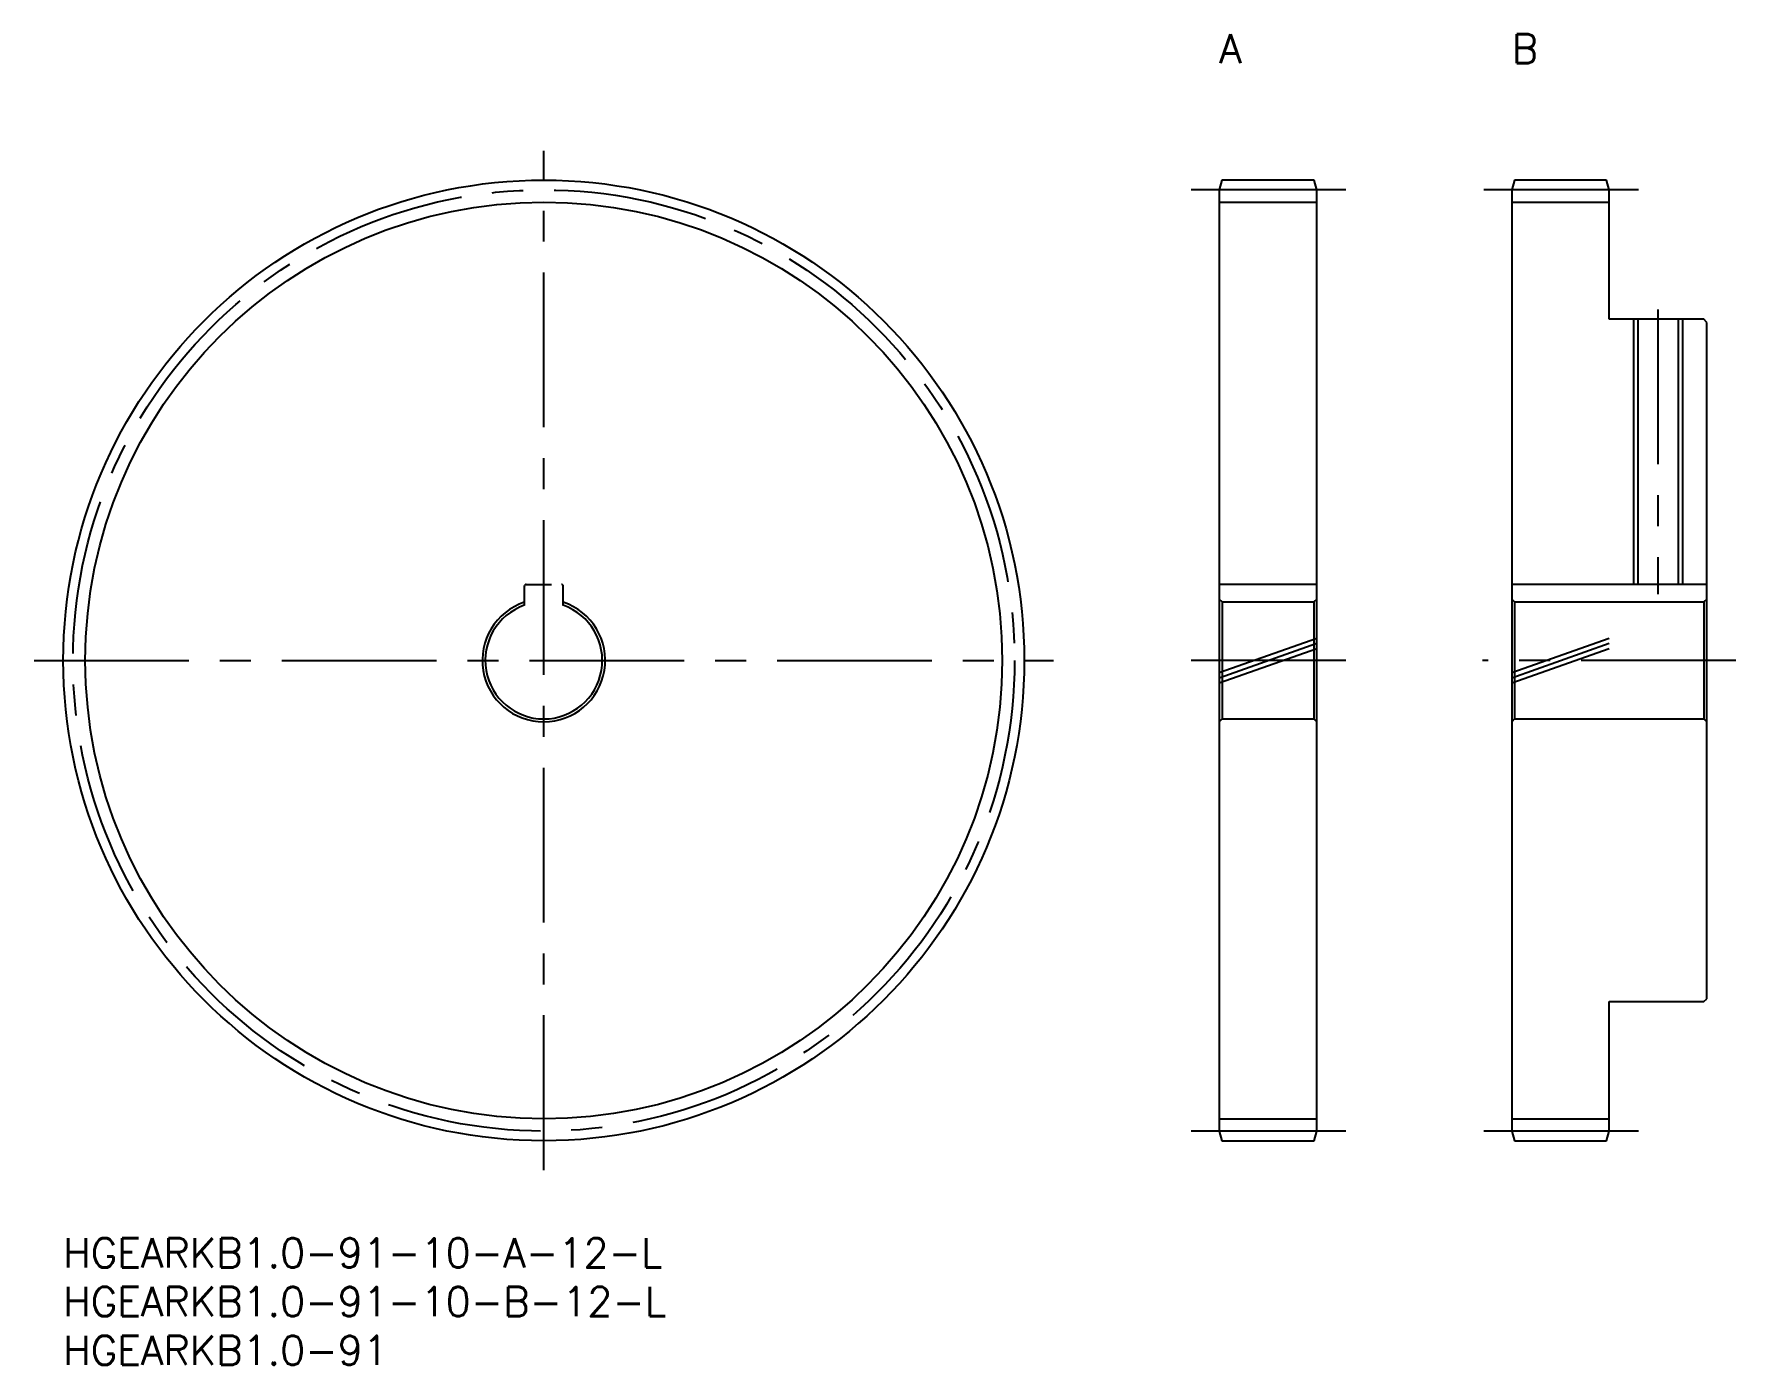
# Model space of a CAD drawing. Extents: x -3 to 172, y -13 to 124.
import ezdxf

# ---------------------------------------------------------------- set-up
doc = ezdxf.new("R2010")
doc.units = 0
doc.header["$LTSCALE"] = 0.5
doc.linetypes.add('CENTER', pattern=[50.8, 31.75, -6.35, 6.35, -6.35])
doc.linetypes.add('PHANTOM', pattern=[63.5, 31.75, -6.35, 6.35, -6.35, 6.35, -6.35])
for name, color, linetype in [('MSM_CENTER', 1, 'CENTER'), ('MSM_CONTINUOUS', 7, 'CONTINUOUS'), ('MSM_IMAGINARY', 6, 'PHANTOM'), ('MSM_NARROW', 5, 'CONTINUOUS'), ('MSM_PART_NUMBER', 7, 'CONTINUOUS')]:
    doc.layers.add(name, color=color, linetype=linetype)
doc.styles.get("Standard").update_dxf_attribs({"font": 'txt.shx', "height": 1, "bigfont": 'bigfont.shx'})

# ---------------------------------------------------------------- blocks, each defined once
blk = doc.blocks.new('*U27')
at = {"layer": 'MSM_PART_NUMBER'}
blk.add_text('A', height=3, dxfattribs=at).set_placement((118.55, 120.55))
blk = doc.blocks.new('*U28')
at = {"layer": 'MSM_PART_NUMBER'}
blk.add_text('B', height=3, dxfattribs=at).set_placement((148.55, 120.55))
blk = doc.blocks.new('*U29')
at = {"layer": 'MSM_PART_NUMBER'}
blk.add_text('HGEARKB1.0-91-10-A-12-L', height=3, dxfattribs=at).set_placement((0, -3))
blk = doc.blocks.new('*U30')
at = {"layer": 'MSM_PART_NUMBER'}
blk.add_text('HGEARKB1.0-91-10-B-12-L', height=3, dxfattribs=at).set_placement((0, -8))
blk = doc.blocks.new('*U31')
at = {"layer": 'MSM_PART_NUMBER'}
blk.add_text('HGEARKB1.0-91', height=3, dxfattribs=at).set_placement((0, -13))

msp = doc.modelspace()

# ---------------------------------------------------------------- linework, layer by layer
at = {"layer": 'MSM_CENTER'}
for p, q in [((49.28, 7), (49.28, 111.55)), ((131.55, 107.55), (115.55, 107.55)), ((161.55, 107.55), (145.55, 107.55)), ((163.55, 95.28), (163.55, 66.07)), ((-3, 59.28), (101.55, 59.28)), ((131.55, 59.28), (115.55, 59.28)), ((171.55, 59.28), (145.55, 59.28)), ((131.55, 11), (115.55, 11)), ((161.55, 11), (145.55, 11))]:
    msp.add_line(p, q, dxfattribs=at)
msp.add_circle((49.28, 59.28), 48.28, dxfattribs=at)
at = {"layer": 'MSM_CONTINUOUS'}
for p, q in [((118.82, 108.55), (118.55, 107.55)), ((128.28, 108.55), (118.82, 108.55)), ((128.55, 107.55), (128.28, 108.55)), ((148.82, 108.55), (148.55, 107.55)), ((158.28, 108.55), (148.82, 108.55)), ((158.55, 107.55), (158.28, 108.55)), ((118.55, 107.55), (118.55, 11)), ((128.55, 11), (128.55, 107.55)), ((148.55, 107.55), (148.55, 11)), ((158.55, 94.28), (158.55, 107.55)), ((118.55, 106.3), (128.55, 106.3)), ((148.55, 106.3), (158.55, 106.3)), ((168.25, 94.28), (158.55, 94.28)), ((161.48, 94.28), (161.48, 67.07)), ((165.62, 94.28), (165.62, 67.07)), ((168.55, 93.97), (168.25, 94.28)), ((168.55, 24.58), (168.55, 93.97)), ((47.28, 66.88), (47.28, 64.93)), ((47.48, 67.07), (50.08, 67.07)), ((51.28, 64.93), (51.28, 66.88)), ((128.55, 67.07), (118.55, 67.07)), ((168.55, 67.07), (148.55, 67.07)), ((118.85, 65.28), (118.55, 65.58)), ((118.85, 65.28), (118.85, 53.28)), ((118.85, 65.28), (128.25, 65.28)), ((128.55, 65.58), (128.25, 65.28)), ((128.25, 65.28), (128.25, 53.28)), ((148.85, 65.28), (148.55, 65.58)), ((148.85, 65.28), (148.85, 53.28)), ((148.85, 65.28), (168.25, 65.28)), ((168.55, 65.58), (168.25, 65.28)), ((168.25, 65.28), (168.25, 53.28)), ((118.85, 53.28), (118.55, 52.97)), ((118.85, 53.28), (128.25, 53.28)), ((128.55, 52.97), (128.25, 53.28)), ((148.85, 53.28), (148.55, 52.97)), ((148.85, 53.28), (168.25, 53.28)), ((168.55, 52.97), (168.25, 53.28)), ((168.25, 24.28), (168.55, 24.58)), ((158.55, 11), (158.55, 24.28)), ((158.55, 24.28), (168.25, 24.28)), ((118.55, 12.25), (128.55, 12.25)), ((148.55, 12.25), (158.55, 12.25)), ((118.55, 11), (118.82, 10)), ((128.28, 10), (128.55, 11)), ((148.55, 11), (148.82, 10)), ((158.28, 10), (158.55, 11)), ((118.82, 10), (128.28, 10)), ((148.82, 10), (158.28, 10))]:
    msp.add_line(p, q, dxfattribs=at)
msp.add_circle((49.28, 59.28), 49.28, dxfattribs=at)
for centre, radius, start, end in [((47.48, 66.88), 0.2, 90, 180), ((51.08, 66.88), 0.2, 0, 90), ((49.28, 59.28), 6.3, 108.5094, 71.4906), ((49.28, 59.28), 6, 109.4712, 70.5288)]:
    msp.add_arc(centre, radius, start, end, dxfattribs=at)
at = {"layer": 'MSM_IMAGINARY'}
for p, q in [((118.55, 58.03), (128.55, 61.58)), ((148.55, 58.03), (158.55, 61.58)), ((118.55, 57.5), (128.55, 61.05)), ((118.55, 56.97), (128.55, 60.52)), ((148.55, 57.5), (158.55, 61.05)), ((148.55, 56.97), (158.55, 60.52))]:
    msp.add_line(p, q, dxfattribs=at)
at = {"layer": 'MSM_NARROW'}
for p, q in [((161.05, 94.28), (161.05, 67.07)), ((166.05, 94.28), (166.05, 67.07))]:
    msp.add_line(p, q, dxfattribs=at)
msp.add_circle((49.28, 59.28), 47.02, dxfattribs=at)

# ---------------------------------------------------------------- block references
at = {"layer": 'MSM_CONTINUOUS'}
for name in ['*U27', '*U28', '*U29', '*U30', '*U31']:
    msp.add_blockref(name, (0, 0), dxfattribs=at)

doc.saveas('drawing.dxf')
